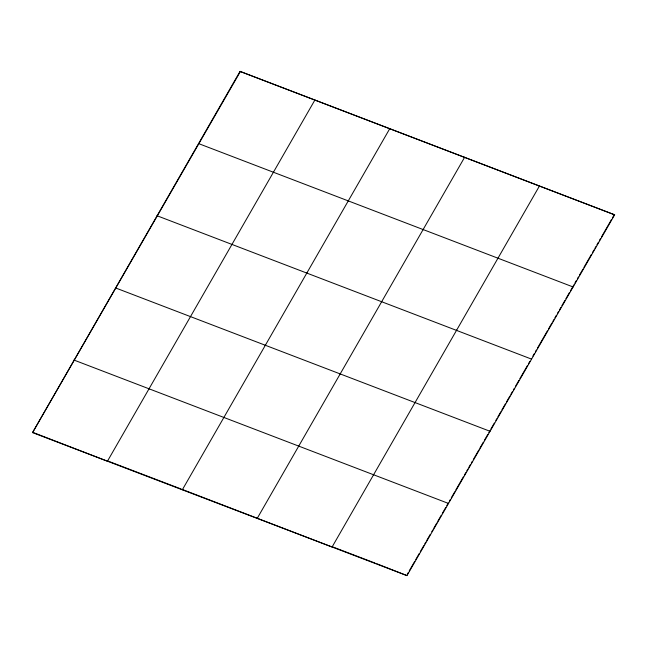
<?xml version="1.0" encoding="UTF-8"?>
<svg xmlns="http://www.w3.org/2000/svg" width="647" height="647" viewBox="0 0 647 647"><rect width="100%" height="100%" fill="white"/><g stroke="black" fill="none" stroke-linecap="round" stroke-linejoin="round"><path stroke-width="0.97" d="M240.029 71.396L32.552 432.6L406.971 575.604L614.65 214.812L240.029 71.396L614.65 214.812M32.552 432.6L240.231 71.817M407.27 574.318L408.273 572.579M409.268 570.84L414.776 561.281M415.778 559.542L419.28 553.452M420.283 551.713L423.785 545.631M424.78 543.892L425.783 542.154M426.785 540.415L430.287 534.325M431.792 531.721L432.794 529.982M433.789 528.243L436.798 523.027M437.793 521.288L441.294 515.198M442.297 513.459L445.799 507.377M446.802 505.639L448.306 503.026L448.508 503.447L73.887 360.031M449.301 501.288L450.304 499.549M451.307 497.81L454.809 491.728M455.812 489.989L463.317 476.944M464.32 475.205L465.816 472.601M466.819 470.862L467.821 469.124M468.824 467.385L470.32 464.772M471.323 463.042L472.326 461.303M473.321 459.564L478.829 449.997M479.831 448.258L483.333 442.176M484.336 440.437L487.838 434.347M488.841 432.608L489.836 430.87L490.046 431.29L115.417 287.875M490.838 429.131L494.34 423.049M495.845 420.437L496.847 418.698M497.842 416.959L500.851 411.743M501.846 410.004L505.356 403.922M506.35 402.183L509.852 396.093M510.855 394.355L512.359 391.75M513.362 390.012L514.357 388.273M515.36 386.534L518.862 380.444M519.864 378.705L527.37 365.668M528.373 363.929L529.869 361.325M532.877 356.109L534.373 353.497M535.376 351.758L536.379 350.019M537.382 348.28L547.386 330.892M548.389 329.153L551.891 323.071M552.894 321.333L553.897 319.594M554.891 317.855L556.396 315.243M557.399 313.504L558.393 311.765M559.396 310.026L560.9 307.422M561.903 305.683L564.904 300.467M565.907 298.728L569.409 292.638M570.403 290.899L573.913 284.817M574.908 283.079L576.412 280.466M577.415 278.728L578.41 276.989M579.413 275.25L582.915 269.168M583.918 267.429L591.423 254.392M592.426 252.653L593.93 250.041M594.925 248.302L595.927 246.564M596.93 244.825L598.435 242.221M599.429 240.482L600.432 238.743M601.435 237.004L611.439 219.616M612.442 217.877L613.946 215.265M33.288 432.544L107.442 461.206L314.911 99.994M108.17 461.141L181.184 489.027M332.817 546.941L374.945 563.036M376.813 563.747L406.971 575.604M539.558 185.794L332.089 547.006L182.114 489.383L182.325 489.803L389.793 128.599M572.91 286.556L573.113 286.969L198.492 143.553M464.675 157.197L257.207 518.401L257.005 517.988M531.373 358.713L531.583 359.125L156.954 215.71M423.138 229.353L423.348 229.774M456.491 330.116L456.693 330.528M348.256 200.756L348.466 201.168M306.727 272.913L306.929 273.325M340.071 373.675L340.273 374.087M373.416 474.429L373.626 474.841M265.189 345.069L265.391 345.49M148.77 388.629L148.972 389.041"/></g></svg>
